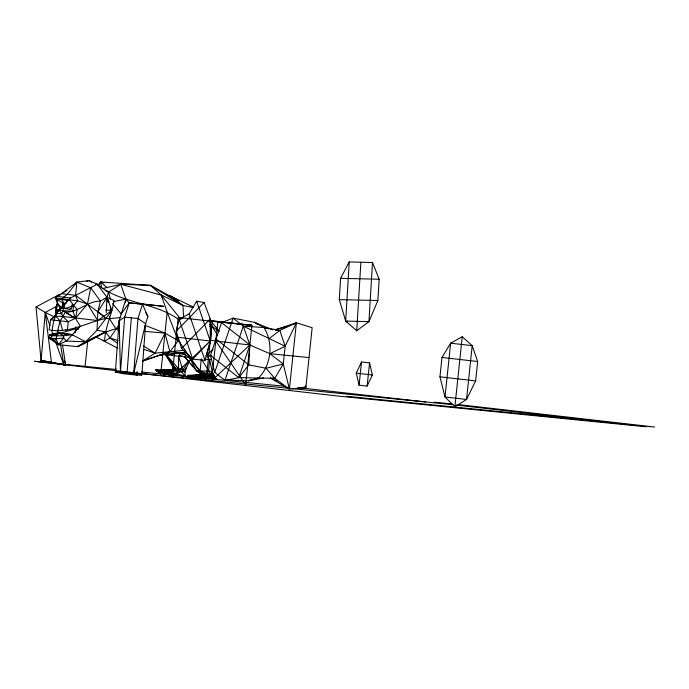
<?xml version="1.0" encoding="UTF-8"?>
<svg xmlns="http://www.w3.org/2000/svg" width="689" height="689" viewBox="0 0 689 689"><rect width="100%" height="100%" fill="white"/><g stroke="black" fill="none" stroke-linecap="round" stroke-linejoin="round"><path stroke-width="1.03" d="M60.632 333.338L57.428 333.002L50.934 334.372L49.574 334.923L48.902 337.946L58.419 344.715L77.564 346.627L85.634 341.778L97.037 330.264L97.855 311.764L100.387 301.059L106.95 297.26L108.543 292.127L120.756 284.281L150.478 285.392L178.563 300.731M106.287 312.754L106.95 297.26L97.261 284.247L88.993 280.544L76.875 282.111L61.536 293.686L56.791 296.382L55.344 298.122L59.857 308.25L61.726 307.94L69.77 309.387L71.622 308.844M206.493 354.559L210.791 340.375L211.402 325.535L209.852 322.753M55.559 315.062L55.895 307.216L57.523 303.453L57.29 298.509L55.344 298.122L62.966 303.212L65.343 303.479L70.545 297.958L97.261 284.247C120.782 304.133 155.103 301.782 179.381 320.023M214.753 372.336L233.097 318.137L243.303 326.181L249.857 344.965L248.824 364.851L238.79 377.65L224.95 380.371L214.753 372.336L210.464 355.335L221.531 322.65L233.097 318.137L254.603 322.366L272.62 329.885M339.298 299.629L340.581 278.33L349.228 261.966L372.499 262.509L379.165 279.226L377.882 300.525L368.942 321.625L356.747 330.746L345.68 321.083L339.298 299.629L377.882 300.525M349.228 261.966L345.68 321.083L368.942 321.625L372.499 262.509M356.747 330.746L360.864 262.242M102.704 288.545L120.756 284.281L125.898 299.095L119.119 320.859L115.364 372.034L123.512 373.722L136.758 375.126L136.973 371.948M182.929 370.57L178.597 356.265L180.931 352.759M113.297 301.644L125.898 299.095L129.222 302.824L142.477 304.228L147.877 316.518L145.62 323.666L141.856 374.85L136.758 375.126L133.709 373.171L120.463 371.767L115.364 372.034L116.01 368.882M123.512 373.722L120.463 371.767L124.7 317.121L129.222 302.824L163.663 306.347L140.349 303.677M127.086 372.465L131.323 317.818M115.364 372.034L141.856 374.85L133.709 373.171L137.946 318.525L142.477 304.228M62.527 345.163L65.662 364.981L41.09 360.674L45.25 312.401L56.644 306.304L57.626 301.059M117.862 348.255L104.582 341.365C104.917 327.189 112.152 314.434 113.961 300.482L106.95 297.26L97.855 311.764L105.908 318.396L109.439 318.671L120.876 317.517M201.326 358.84L200.086 370.915L202.945 373.49L213.409 374.213L215.829 378.502L208.913 378.717L186.831 377.072L187.882 375.41L199.052 375.186L209.137 375.738L215.829 378.502L196.012 378.072L206.872 376.952M66.532 302.049L66.73 300.163M75.084 332.83L75.721 326.827M118.982 328.179C103.695 330.703 91.715 340.96 77.564 346.627L77.59 346.438M82.292 344.302L82.396 343.337M85.04 366.729L87.727 341.124M125.562 302.29L125.898 299.095M160.597 374.79L167.177 312.177L161.235 295.038L150.478 285.392L100.646 281.973L98.114 285.384M216.001 338.997L248.824 364.851L266.04 368.296L274.773 378.347L289.397 389.13L283.3 363.973L285.16 346.231L296.373 322.788L312.16 327.723L305.882 387.425L289.397 389.13L270.458 378.08M289.397 389.13L296.373 322.788L275.557 329.626M359.09 385.168L361.518 361.992L369.571 362.914L372.37 374.962L367.134 386.09L359.09 385.168L356.282 373.119L361.518 361.992M367.134 386.09L369.571 362.914M439.944 376.823L441.985 357.445L450.658 343.2L462.233 336.723L472.189 345.663L477.692 361.527L475.651 380.914L466.531 399.465L454.869 406.777L444.999 397.002L439.944 376.823L475.651 380.914M454.869 406.777L462.233 336.723M109.654 316.596L109.439 318.671L116.053 328.989L118.715 330.634M110.206 311.411L110.645 307.26M117.724 343.423L110.025 337.946L105.52 331.883L85.634 341.778L72.061 334.682L63.56 335.819L56.972 335.767L56.007 338.764L54.483 340.547L48.902 337.946L50.822 338.187L54.483 340.547L58.419 344.715L66.282 341.072L80.337 326.285L75.471 318.327L72.948 311.29L73.602 305.296L77.745 300.852L75.557 295.297L76.875 282.111L90.741 287.813L100.387 301.059C87.357 301.067 78.288 312.53 65.334 312.195L62.888 310.687L58.754 309.757L58.1 310.136L55.077 315.553L50.633 319.817L49.091 329.876C68.745 333.889 87.167 322.349 105.908 318.396L111.859 310.644L106.95 297.26M55.637 315.097L57.523 303.453L61.726 307.94L58.1 310.136L55.077 315.553L55.516 316.044M52.192 330.582C52.803 323.175 54.87 316.027 58.754 309.757L61.984 307.983L65.343 303.479L61.7 313.788L62.845 316.449L68.228 321.754L67.427 329.876L65.377 329.643M136.758 375.126L137.3 371.974M145.078 326.819L145.62 323.666L137.946 318.525L124.7 317.121L119.119 320.859L120.463 371.767M199.974 378.27L212.806 377.563L213.409 374.213L212.246 371.621L209.628 359.667L206.183 355.576L213.125 349.211M186.185 367.289L185.065 371.802L185.065 375.987L170.838 375.247L158.616 372.542L172.56 369.648L175.342 368.081L182.998 369.683L185.823 369.313L189.234 361.458M105.693 309.938L111.859 310.644L97.717 320.592L62.845 316.449L55.835 316.225L50.633 319.817L68.228 321.754L75.471 318.327L77.211 309.654L69.253 299.715L55.344 298.122L67.289 300.215M90.741 287.813L87.46 303.987L75.471 318.327L65.334 312.195L60.167 320.91L57.618 330.849M75.127 284.385L76.875 282.111L67.333 294.375L63.664 297.166L61.717 299.663L64.172 303.375L61.984 307.983L62.966 303.212L61.726 307.94M346.86 322.116L347.075 321.117M133.709 373.171L145.62 323.666M176.195 331.263L179.123 319.3L189.13 313.883L196.666 301.214L204.108 302.471L210.24 318.912L210.257 341.012L205.012 360.39L192.713 359.107L181.56 348.496L176.195 331.263L204.108 302.471M226.595 380.052L248.462 380.767L258.608 377.908C271.449 364.972 273.636 342.846 263.904 327.49L254.603 322.366L257.247 324.166M64.749 333.846L72.061 334.682L57.428 333.002L58.324 329.997M184.48 350.322L155.12 353.147L142.528 361.053L169.899 351.786L178.184 340.667L178.795 338.687M55.792 315.192L56.636 312.642L57.833 311.333L56.36 309.395L55.895 307.216M224.95 380.371L243.303 326.181L263.904 327.49L279.812 330.401L296.373 322.788L294.005 324.106M209.284 320.557L251.924 325.311L245.672 384.781L215.786 341.064L249.857 344.965L269.838 353.698L283.3 363.973L274.773 378.347L238.79 377.65L249.857 344.965L221.531 322.65M85.634 341.778L66.282 341.072L63.681 338.041L56.007 338.764L50.822 338.187L51.658 335.836L75.514 328.774L78.615 329.101M185.711 354.473L184.755 356.971L196.753 371.052L201.541 373.903L194.496 375.936L202.945 373.49L196.753 371.052L189.449 357.565L188.752 354.732M67.72 299.198L65.903 303.548L64.172 303.375L61.984 307.983M144.096 349.435L155.12 353.147L164.972 333.114L178.184 340.667L180.354 342.821M197.993 371.405L196.753 371.052L208.595 370.966L212.246 371.621L209.137 375.738C194.169 374.962 215.226 374.825 215.829 378.502L203.513 377.245L201.016 375.514L204.22 375.651L207.268 373.619L208.595 370.966L209.628 359.667L211.575 359.176M188.502 377.253L203.229 376.866L215.829 378.502L186.831 377.072L187.882 375.41L199.052 375.186L207.268 373.619L209.137 375.738L208.379 376.986L191.904 377.624M175.643 375.643L176.694 373.894L181.155 371.569L182.998 369.683L188.674 361.002M99.027 284.635L100.646 281.973L103.755 282.843M196.486 376.754L186.831 377.072L187.882 375.41M96.606 337.274L104.582 341.365L110.025 337.946L119.455 323.942M121.385 313.71L129.222 302.824M172.095 369.717L155.723 369.95L157.04 371.578L157.79 370.57L163.879 371.035L172.56 369.648L181.155 371.569L185.065 371.802L182.998 369.683M105.908 318.396L97.037 330.264L105.52 331.883L77.564 346.627M193.721 375.643L187.055 376.556L193.023 376.487L193.721 375.643L201.541 373.903L198.699 371.905M69.77 309.387L73.602 305.296L71.596 305.063M212.806 377.563L203.229 376.866L204.478 375.531L201.016 375.514L203.513 377.245L212.806 377.563L201.851 359.71M181.56 348.496L210.24 318.912M249.857 344.965L211.601 380.879L217.853 321.41L212.315 321.358L178.244 317.457L172 376.926L191.129 358.969L176.186 337.11L210.257 341.012L196.666 301.214M185.281 353.664L178.597 356.265L178.563 368.968L169.606 372.215L164.792 372.766L163.5 373.86L160.141 371.793L169.606 372.215L181.155 371.569L185.065 375.987L161.166 370.243L172.56 369.648L172.741 366.867L165.653 354.757L184.867 356.911M243.303 326.181L269.166 338.583L279.812 330.401L285.16 346.231L269.838 353.698L309.025 357.574M185.263 351.519L182.921 353.035L160.236 354.921L142.528 361.053M66.859 290.353L61.536 293.686L75.557 295.297L104.427 316.69M209.577 326.595L211.402 325.535L218.775 331.667M60.649 345.06L63.784 364.877L41.09 360.674L36.017 306.967L58.798 294.763L60.666 294.866M168.874 353.586L166.342 354.921L175.342 368.081L175.497 370.346L162.346 371.647M215.829 378.502L193.023 376.487L199.052 375.186L202.945 373.49M250.443 379.932L248.462 380.767L263.611 377.968M73.602 305.296L67.221 307.957L64.077 308.207M86.383 281.629L88.993 280.544L91.525 282.189M207.268 373.619L200.086 370.915L189.449 357.565L182.921 353.035L169.899 351.786L160.236 354.921L163.302 354.482M275.574 329.738L286.615 326.758M162.242 354.404L160.236 354.921L162.32 354.534M266.04 368.296L283.3 363.973M160.537 372.706L158.616 372.542L160.485 372.094M177.435 375.944L176.694 373.894L170.838 375.247L163.138 373.223M203.229 376.866L209.137 375.738M186.831 377.072L188.743 376.788M178.847 353.069L166.342 354.921L181.155 371.569M165.343 354.189L168.4 353.75M148.342 285.642L150.478 285.392L183.024 305.468L193.17 307.552M50.934 334.372L59.599 333.485L63.56 335.819L63.681 338.041L58.419 344.715L57.075 343.105M188.407 375.858L196.098 375.247M190.173 377.434L203.513 377.245L199.052 375.186L199.707 377.141M176.694 373.894L171.346 374.093L160.141 371.793M163.724 370.122L163.267 370.139L163.879 371.035L155.723 369.95L160.546 371.604M56.972 335.767L51.658 335.836L49.574 334.923M61.717 299.663L69.253 299.715L77.745 300.852L87.46 303.987L97.717 320.592M275.652 330.315L278.769 330.384M340.581 278.33L379.165 279.226M193.299 377.176L187.055 376.556L199.939 377.021L199.052 375.186M41.09 360.674L48.084 361.673L42.968 360.778M55.249 362.931L51.503 362.724L45.25 312.401L36.017 306.967M62.888 310.687L72.948 311.29M158.616 372.542L161.209 372.715M167.315 374.118L163.5 373.86L166.583 374.161M193.023 376.487L199.939 377.021L199.104 377.624L187.055 376.556M144.768 331.409L164.972 333.114L169.899 351.786M210.791 340.375L215.709 340.857M206.183 355.576L211.239 356.067M200.585 377.891L208.913 378.717L204.797 377.916M56.567 313.237L61.7 313.788L58.754 309.757L56.644 313.245M59.995 333.373L72.845 334.656M181.991 352.863L184.118 353.078M205.477 359.253L209.628 359.667L208.888 359.572M61.226 363.973L34.45 361.303L338.075 396.063L645.981 426.784L456.161 405.054M65.507 364.403L115.847 369.425M141.555 371.991L170.476 374.876M173.688 375.195L176.901 375.522M180.113 375.841L188.683 376.694M200.465 377.873L285.074 386.314M297.924 387.597L425.664 401.937M434.234 402.178L452.053 403.952M142.907 373.722L452.949 404.693M346.645 396.304L654.55 427.034L459.382 404.684M70.226 334.346L72.362 334.57M209.826 320.824L251.924 325.311L212.315 321.358L206.071 380.828L191.215 359.098L210.257 341.012L192.713 359.107L179.123 319.3M191.456 357.78L184.755 356.971L188.941 361.527M168.409 295.831L170.502 296.063L193.299 307.053M95.34 284.023L97.261 284.247M106.494 299.62L108.629 299.87M106.304 301.506L109.241 301.842M56.791 296.382L70.545 297.958M57.29 298.509L61.381 298.974M64.447 299.327L69.563 299.913M441.985 357.445L477.692 361.527M57.428 333.002L60.563 333.364M48.902 337.946L50.676 338.153M356.282 373.119L372.37 374.962M161.037 372.594L157.04 371.578L159.159 371.836M157.04 371.578L161.217 372.284M50.125 362.026L52.175 362.388M50.185 362.113L65.662 364.981L64.378 360.95M58.367 363.542L65.662 364.981M272.732 377.908L274.773 378.347M174.326 375.238L176.401 375.712M166.04 373.851L172.043 375.376M120.756 284.281L161.235 295.038L183.024 305.468L183.532 317.724M172.457 375.083L174.489 375.634M263.904 327.49L268.736 328.886M110.025 337.946L118.043 340.65M304.038 386.787L305.882 387.425L305.554 385.461M145.241 325.449L164.972 333.114M198.656 371.681L201.145 372.654L198.776 371.716M164.792 372.766L170.838 375.247L171.346 374.093L169.606 372.215M56.36 309.395L58.1 310.136M269.166 338.583L285.16 346.231M105.977 290.87L108.543 292.127L110.395 299.086M270.51 377.96L276.995 381.198M54.509 317.018L45.25 312.401L49.884 325.518M209.525 324.579L211.402 325.535L217.646 335.259M65.334 312.195L75.471 318.327M178.563 300.74L170.502 296.063L183.024 305.468M143.57 346.007L155.12 353.147M210.464 355.335L238.79 377.65M106.855 287.434L100.646 281.973L101.55 287.813M55.077 315.553L60.167 320.91L62.544 330.358M103.264 340.056L104.582 341.365M191.025 363.809L193.118 366.083M112.54 303.66L121.298 314.02M209.973 319.954L219.24 331.28M161.235 295.038L181.095 319.558M59.642 309.266L60.107 309.886M165.653 354.757L175.342 368.081L172.741 366.867L173.137 369.666M57.316 343.079L58.419 344.715L56.007 338.764M145.723 312.849L147.877 316.518M75.514 328.774L76.445 330.625M167.177 312.177L178.184 340.667M51.666 330.565L53.096 334.604M55.585 341.666L63.784 364.877M189.13 313.883L205.012 360.39M213.409 374.213L214.83 378.45M119.119 320.859L119.473 325.087M450.658 343.2L444.999 397.002L466.531 399.465L472.189 345.663L450.658 343.2M182.533 317.887L178.244 317.457L182.456 317.905"/></g></svg>
